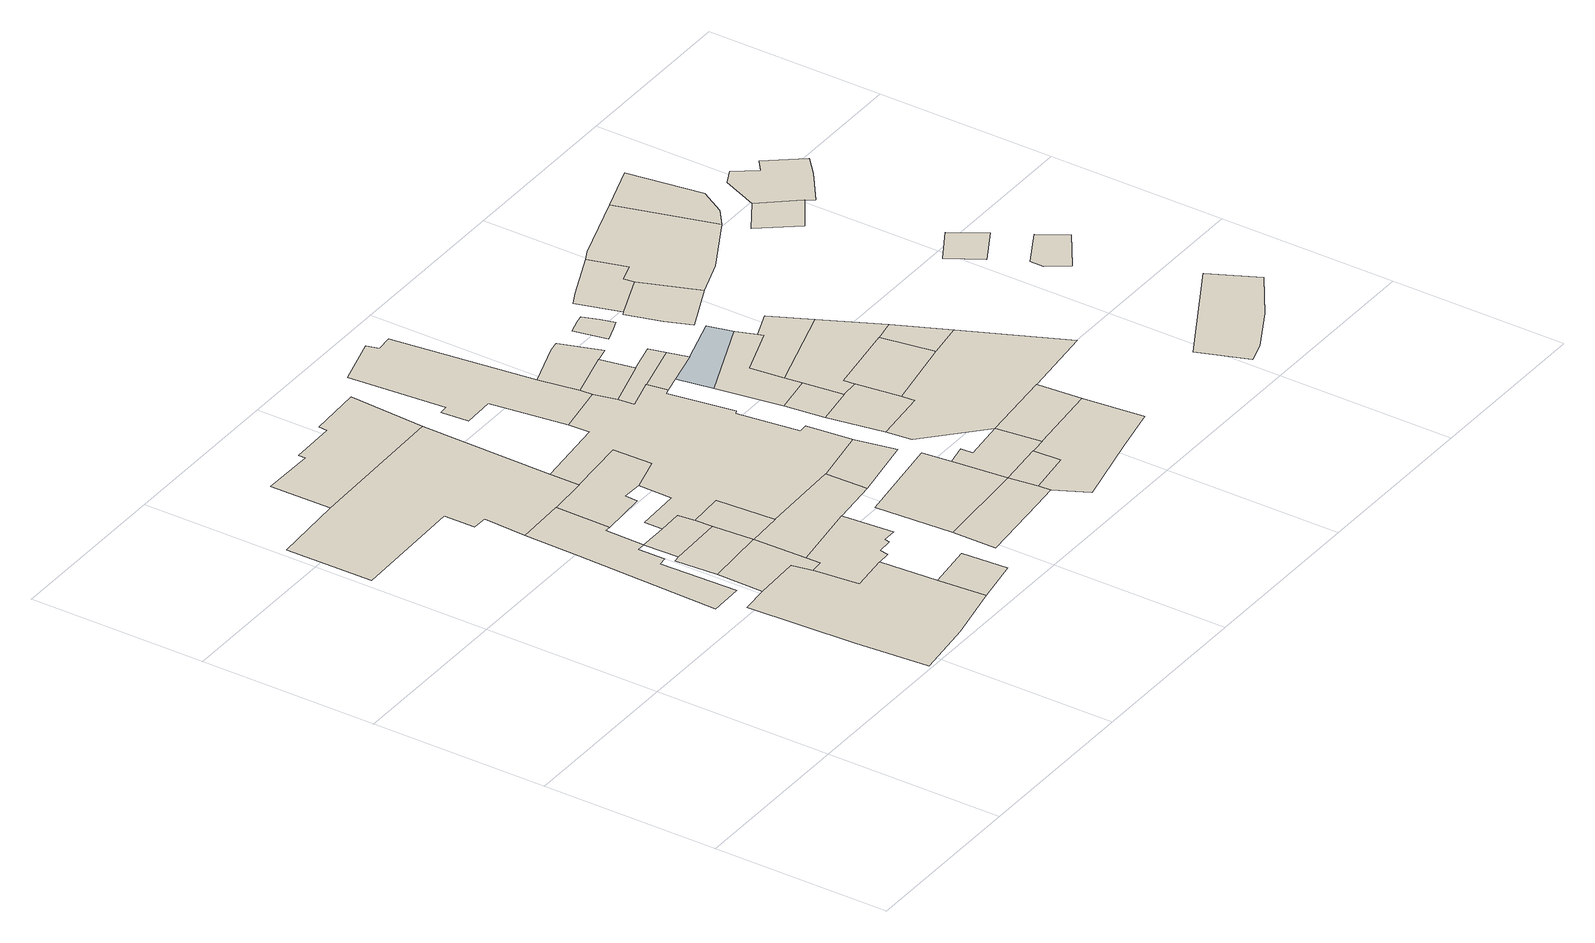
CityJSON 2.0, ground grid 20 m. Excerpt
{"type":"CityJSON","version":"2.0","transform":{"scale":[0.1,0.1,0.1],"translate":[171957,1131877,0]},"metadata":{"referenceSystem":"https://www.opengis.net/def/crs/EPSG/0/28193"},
"CityObjects":{
"building1":{"type":"Building","attributes":{"time":{"estimatedStart":{"year":1841},"estimatedEnd":{"year":1938}},"material":{"value":"dressed stone","sources":[{"name":"Amiran Atlas, sheet 11, map 4.2","type":"Secondary cartographic source"}],"paradata":{"author":"Beatrice Vaienti","date":"29-05-2023","version":0}},"numberOfFloors":{"value":"2","sources":[{"name":"Amiran Atlas, sheet 12, map 4.3","type":"Secondary cartographic source"}],"paradata":{"type":"user","author":"Beatrice Vaienti","date":"29-05-2023","comments":"In the atlas the value is \"1-3\", we have chosen a random value between 1 and 3 assigning a higher probability to 1 and 2 floors, respectively p=[0.35,0.35,0.3] for 1, 2, 3 floors","version":0}},"roof":{"type":{"value":"flat","paradata":{"type":"user","author":"Beatrice Vaienti","date":"29-05-2023","version":0}}},"updatedGeometry":true},"geometry":[{"type":"MultiSurface","lod":"0","boundaries":[[[0,1,2,3,4,5,6,7,8,9,10]]]}]},
"building2":{"type":"Building","attributes":{"time":{"estimatedStart":{"year":1841},"estimatedEnd":{"year":1938}},"material":{"value":"dressed stone","sources":[{"name":"Amiran Atlas, sheet 11, map 4.2","type":"Secondary cartographic source"}],"paradata":{"author":"Beatrice Vaienti","date":"29-05-2023","version":0}},"numberOfFloors":{"value":"3","sources":[{"name":"Amiran Atlas, sheet 12, map 4.3","type":"Secondary cartographic source"}],"paradata":{"type":"user","author":"Beatrice Vaienti","date":"29-05-2023","comments":"In the atlas the value is \"1-3\", we have chosen a random value between 1 and 3 assigning a higher probability to 1 and 2 floors, respectively p=[0.35,0.35,0.3] for 1, 2, 3 floors","version":0}},"roof":{"type":{"value":"domed","paradata":{"type":"user","author":"Beatrice Vaienti","date":"29-05-2023","version":0}}},"updatedGeometry":true},"geometry":[{"type":"MultiSurface","lod":"0","boundaries":[[[11,12,13,14,15,16,17,18,19,20,21]]]}]},
"building3":{"type":"Building","attributes":{"time":{"estimatedStart":{"year":1841},"estimatedEnd":{"year":1938}},"material":{"value":"dressed stone","sources":[{"name":"Amiran Atlas, sheet 11, map 4.2","type":"Secondary cartographic source"}],"paradata":{"author":"Beatrice Vaienti","date":"29-05-2023","version":0}},"numberOfFloors":{"value":"1","sources":[{"name":"Amiran Atlas, sheet 12, map 4.3","type":"Secondary cartographic source"}],"paradata":{"type":"user","author":"Beatrice Vaienti","date":"29-05-2023","comments":"In the atlas the value is \"1-3\", we have chosen a random value between 1 and 3 assigning a higher probability to 1 and 2 floors, respectively p=[0.35,0.35,0.3] for 1, 2, 3 floors","version":0}},"roof":{"type":{"value":"flat","paradata":{"type":"user","author":"Beatrice Vaienti","date":"29-05-2023","version":0}}},"updatedGeometry":true},"geometry":[{"type":"MultiSurface","lod":"0","boundaries":[[[22,16,15,23,24,25,26,27,28,29,30]]]}]},
"building4":{"type":"Building","attributes":{"time":{"estimatedStart":{"year":1841},"estimatedEnd":{"year":1938}},"material":{"value":"dressed stone","sources":[{"name":"Amiran Atlas, sheet 11, map 4.2","type":"Secondary cartographic source"}],"paradata":{"author":"Beatrice Vaienti","date":"29-05-2023","version":0}},"numberOfFloors":{"value":"3","sources":[{"name":"Amiran Atlas, sheet 12, map 4.3","type":"Secondary cartographic source"}],"paradata":{"type":"user","author":"Beatrice Vaienti","date":"29-05-2023","comments":"In the atlas the value is \"1-3\", we have chosen a random value between 1 and 3 assigning a higher probability to 1 and 2 floors, respectively p=[0.35,0.35,0.3] for 1, 2, 3 floors","version":0}},"roof":{"type":{"value":"domed","paradata":{"type":"user","author":"Beatrice Vaienti","date":"29-05-2023","version":0}}},"updatedGeometry":true},"geometry":[{"type":"MultiSurface","lod":"0","boundaries":[[[31,32,33,34,35,2,1]]]}]},
"building5":{"type":"Building","attributes":{"time":{"estimatedStart":{"year":1841},"estimatedEnd":{"year":1938}},"material":{"value":"dressed stone","sources":[{"name":"Amiran Atlas, sheet 11, map 4.2","type":"Secondary cartographic source"}],"paradata":{"author":"Beatrice Vaienti","date":"29-05-2023","version":0}},"numberOfFloors":{"value":"1","sources":[{"name":"Amiran Atlas, sheet 12, map 4.3","type":"Secondary cartographic source"}],"paradata":{"type":"user","author":"Beatrice Vaienti","date":"29-05-2023","comments":"In the atlas the value is \"1-3\", we have chosen a random value between 1 and 3 assigning a higher probability to 1 and 2 floors, respectively p=[0.35,0.35,0.3] for 1, 2, 3 floors","version":0}},"roof":{"type":{"value":"domed","paradata":{"type":"user","author":"Beatrice Vaienti","date":"29-05-2023","version":0}}},"updatedGeometry":true},"geometry":[{"type":"MultiSurface","lod":"0","boundaries":[[[35,34,36,37,38]]]}]},
"building6":{"type":"Building","attributes":{"time":{"estimatedStart":{"year":1841},"estimatedEnd":{"year":1938}},"material":{"value":"dressed stone","sources":[{"name":"Amiran Atlas, sheet 11, map 4.2","type":"Secondary cartographic source"}],"paradata":{"author":"Beatrice Vaienti","date":"29-05-2023","version":0}},"numberOfFloors":{"value":"3","sources":[{"name":"Amiran Atlas, sheet 12, map 4.3","type":"Secondary cartographic source"}],"paradata":{"type":"user","author":"Beatrice Vaienti","date":"29-05-2023","comments":"In the atlas the value is \"1-3\", we have chosen a random value between 1 and 3 assigning a higher probability to 1 and 2 floors, respectively p=[0.35,0.35,0.3] for 1, 2, 3 floors","version":0}},"roof":{"type":{"value":"gable","paradata":{"type":"user","author":"Beatrice Vaienti","date":"29-05-2023","comments":"In the Atlas the value is reported is 'gabled (tiles)', however it is not clear whether it refers to a hip or a gable roof. Therefore we assigned a random value between the two.","version":0}}},"updatedGeometry":true},"geometry":[{"type":"MultiSurface","lod":"0","boundaries":[[[39,12,37,36,40,41]]]}]},
"building7":{"type":"Building","attributes":{"time":{"estimatedStart":{"year":1841},"estimatedEnd":{"year":1938}},"material":{"value":"dressed stone","sources":[{"name":"Amiran Atlas, sheet 11, map 4.2","type":"Secondary cartographic source"}],"paradata":{"author":"Beatrice Vaienti","date":"29-05-2023","version":0}},"numberOfFloors":{"value":"3","sources":[{"name":"Amiran Atlas, sheet 12, map 4.3","type":"Secondary cartographic source"}],"paradata":{"type":"user","author":"Beatrice Vaienti","date":"29-05-2023","comments":"In the atlas the value is \"1-3\", we have chosen a random value between 1 and 3 assigning a higher probability to 1 and 2 floors, respectively p=[0.35,0.35,0.3] for 1, 2, 3 floors","version":0}},"roof":{"type":{"value":"flat","paradata":{"type":"user","author":"Beatrice Vaienti","date":"29-05-2023","version":0}}},"updatedGeometry":true},"geometry":[{"type":"MultiSurface","lod":"0","boundaries":[[[8,7,42,43]]]}]},
"building8":{"type":"Building","attributes":{"time":{"estimatedStart":{"year":1841},"estimatedEnd":{"year":1938}},"material":{"value":"dressed stone","sources":[{"name":"Amiran Atlas, sheet 11, map 4.2","type":"Secondary cartographic source"}],"paradata":{"author":"Beatrice Vaienti","date":"29-05-2023","version":0}},"numberOfFloors":{"value":"2","sources":[{"name":"Amiran Atlas, sheet 12, map 4.3","type":"Secondary cartographic source"}],"paradata":{"type":"user","author":"Beatrice Vaienti","date":"29-05-2023","comments":"In the atlas the value is \"1-3\", we have chosen a random value between 1 and 3 assigning a higher probability to 1 and 2 floors, respectively p=[0.35,0.35,0.3] for 1, 2, 3 floors","version":0}},"roof":{"type":{"value":"domed","paradata":{"type":"user","author":"Beatrice Vaienti","date":"29-05-2023","version":0}}},"updatedGeometry":true},"geometry":[{"type":"MultiSurface","lod":"0","boundaries":[[[44,45,46,47,48,33,32,31,10,9,49]]]}]},
"building9":{"type":"Building","attributes":{"time":{"estimatedStart":{"year":1841},"estimatedEnd":{"year":1938}},"material":{"value":"dressed stone","sources":[{"name":"Amiran Atlas, sheet 11, map 4.2","type":"Secondary cartographic source"}],"paradata":{"author":"Beatrice Vaienti","date":"29-05-2023","version":0}},"numberOfFloors":{"value":"2","sources":[{"name":"Amiran Atlas, sheet 12, map 4.3","type":"Secondary cartographic source"}],"paradata":{"type":"user","author":"Beatrice Vaienti","date":"29-05-2023","comments":"In the atlas the value is \"1-3\", we have chosen a random value between 1 and 3 assigning a higher probability to 1 and 2 floors, respectively p=[0.35,0.35,0.3] for 1, 2, 3 floors","version":0}},"roof":{"type":{"value":"domed","paradata":{"type":"user","author":"Beatrice Vaienti","date":"29-05-2023","version":0}}},"updatedGeometry":true},"geometry":[{"type":"MultiSurface","lod":"0","boundaries":[[[40,50,34,51,52]]]}]},
"building10":{"type":"Building","attributes":{"time":{"estimatedStart":{"year":1841},"estimatedEnd":{"year":1938}},"material":{"value":"dressed stone","sources":[{"name":"Amiran Atlas, sheet 11, map 4.2","type":"Secondary cartographic source"}],"paradata":{"author":"Beatrice Vaienti","date":"29-05-2023","version":0}},"numberOfFloors":{"value":"1","sources":[{"name":"Amiran Atlas, sheet 12, map 4.3","type":"Secondary cartographic source"}],"paradata":{"type":"user","author":"Beatrice Vaienti","date":"29-05-2023","comments":"In the atlas the value is \"1-3\", we have chosen a random value between 1 and 3 assigning a higher probability to 1 and 2 floors, respectively p=[0.35,0.35,0.3] for 1, 2, 3 floors","version":0}},"roof":{"type":{"value":"flat","paradata":{"type":"user","author":"Beatrice Vaienti","date":"29-05-2023","version":0}}},"updatedGeometry":true},"geometry":[{"type":"MultiSurface","lod":"0","boundaries":[[[53,54,55,26,25,56,57,58]]]}]},
"building11":{"type":"Building","attributes":{"time":{"estimatedStart":{"year":1841},"estimatedEnd":{"year":1938}},"material":{"value":"dressed stone","sources":[{"name":"Amiran Atlas, sheet 11, map 4.2","type":"Secondary cartographic source"}],"paradata":{"author":"Beatrice Vaienti","date":"29-05-2023","version":0}},"numberOfFloors":{"value":"1","sources":[{"name":"Amiran Atlas, sheet 12, map 4.3","type":"Secondary cartographic source"}],"paradata":{"type":"user","author":"Beatrice Vaienti","date":"29-05-2023","comments":"In the atlas the value is \"1-3\", we have chosen a random value between 1 and 3 assigning a higher probability to 1 and 2 floors, respectively p=[0.35,0.35,0.3] for 1, 2, 3 floors","version":0}},"roof":{"type":{"value":"flat","paradata":{"type":"user","author":"Beatrice Vaienti","date":"29-05-2023","version":0}}},"updatedGeometry":true},"geometry":[{"type":"MultiSurface","lod":"0","boundaries":[[[23,15,14,59,60,61,62,63]]]}]},
"building12":{"type":"Building","attributes":{"time":{"estimatedStart":{"year":1841},"estimatedEnd":{"year":1938}},"material":{"value":"dressed stone","sources":[{"name":"Amiran Atlas, sheet 11, map 4.2","type":"Secondary cartographic source"}],"paradata":{"author":"Beatrice Vaienti","date":"29-05-2023","version":0}},"numberOfFloors":{"value":"2","sources":[{"name":"Amiran Atlas, sheet 12, map 4.3","type":"Secondary cartographic source"}],"paradata":{"type":"user","author":"Beatrice Vaienti","date":"29-05-2023","comments":"In the atlas the value is \"1-3\", we have chosen a random value between 1 and 3 assigning a higher probability to 1 and 2 floors, respectively p=[0.35,0.35,0.3] for 1, 2, 3 floors","version":0}},"roof":{"type":{"value":"domed","paradata":{"type":"user","author":"Beatrice Vaienti","date":"29-05-2023","version":0}}},"updatedGeometry":true},"geometry":[{"type":"MultiSurface","lod":"0","boundaries":[[[51,34,33,48,64,65]]]}]},
"building13":{"type":"Building","attributes":{"time":{"estimatedStart":{"year":1841},"estimatedEnd":{"year":1938}},"material":{"value":"dressed stone","sources":[{"name":"Amiran Atlas, sheet 11, map 4.2","type":"Secondary cartographic source"}],"paradata":{"author":"Beatrice Vaienti","date":"29-05-2023","version":0}},"numberOfFloors":{"value":"1","sources":[{"name":"Amiran Atlas, sheet 12, map 4.3","type":"Secondary cartographic source"}],"paradata":{"type":"user","author":"Beatrice Vaienti","date":"29-05-2023","comments":"In the atlas the value is \"1-3\", we have chosen a random value between 1 and 3 assigning a higher probability to 1 and 2 floors, respectively p=[0.35,0.35,0.3] for 1, 2, 3 floors","version":0}},"roof":{"type":{"value":"gable","paradata":{"type":"user","author":"Beatrice Vaienti","date":"29-05-2023","comments":"In the Atlas the value is reported is 'gabled (tiles)', however it is not clear whether it refers to a hip or a gable roof. Therefore we assigned a random value between the two.","version":0}}},"updatedGeometry":true},"geometry":[{"type":"MultiSurface","lod":"0","boundaries":[[[66,67,68,69,70,71]]]}]},
"building14":{"type":"Building","attributes":{"time":{"estimatedStart":{"year":1841},"estimatedEnd":{"year":1938}},"material":{"value":"dressed stone","sources":[{"name":"Amiran Atlas, sheet 11, map 4.2","type":"Secondary cartographic source"}],"paradata":{"author":"Beatrice Vaienti","date":"29-05-2023","version":0}},"numberOfFloors":{"value":"1","sources":[{"name":"Amiran Atlas, sheet 12, map 4.3","type":"Secondary cartographic source"}],"paradata":{"type":"user","author":"Beatrice Vaienti","date":"29-05-2023","comments":"In the atlas the value is \"1-3\", we have chosen a random value between 1 and 3 assigning a higher probability to 1 and 2 floors, respectively p=[0.35,0.35,0.3] for 1, 2, 3 floors","version":0}},"roof":{"type":{"value":"flat","paradata":{"type":"user","author":"Beatrice Vaienti","date":"29-05-2023","version":0}}},"updatedGeometry":true},"geometry":[{"type":"MultiSurface","lod":"0","boundaries":[[[72,73,24,23,63,62,61,74,75,39,41,40,52,51,65,76,77,78,79,80,81,82,83,84,85,86]]]}]},
"building15":{"type":"Building","attributes":{"time":{"estimatedStart":{"year":1841},"estimatedEnd":{"year":1938}},"material":{"value":"dressed stone","sources":[{"name":"Amiran Atlas, sheet 11, map 4.2","type":"Secondary cartographic source"}],"paradata":{"author":"Beatrice Vaienti","date":"29-05-2023","version":0}},"numberOfFloors":{"value":"1","sources":[{"name":"Amiran Atlas, sheet 12, map 4.3","type":"Secondary cartographic source"}],"paradata":{"type":"user","author":"Beatrice Vaienti","date":"29-05-2023","comments":"In the atlas the value is \"1-3\", we have chosen a random value between 1 and 3 assigning a higher probability to 1 and 2 floors, respectively p=[0.35,0.35,0.3] for 1, 2, 3 floors","version":0}},"roof":{"type":{"value":"hip","paradata":{"type":"user","author":"Beatrice Vaienti","date":"29-05-2023","comments":"In the Atlas the value is reported is 'gabled (tiles)', however it is not clear whether it refers to a hip or a gable roof. Therefore we assigned a random value between the two.","version":0}}},"updatedGeometry":true},"geometry":[{"type":"MultiSurface","lod":"0","boundaries":[[[70,69,87,88,89]]]}]},
"building16":{"type":"Building","attributes":{"time":{"estimatedStart":{"year":1841},"estimatedEnd":{"year":1938}},"material":{"paradata":{"version":0}},"numberOfFloors":{"value":"3","sources":[{"name":"Amiran Atlas, sheet 12, map 4.3","type":"Secondary cartographic source"}],"paradata":{"type":"user","author":"Beatrice Vaienti","date":"29-05-2023","comments":"In the atlas the value is \"1-3\", we have chosen a random value between 1 and 3 assigning a higher probability to 1 and 2 floors, respectively p=[0.35,0.35,0.3] for 1, 2, 3 floors","version":0}},"roof":{"type":{"value":"domed","paradata":{"type":"user","author":"Beatrice Vaienti","date":"29-05-2023","version":0}}},"updatedGeometry":true},"geometry":[{"type":"MultiSurface","lod":"0","boundaries":[[[76,65,64,90]]]}]},
"building17":{"type":"Building","attributes":{"time":{"estimatedStart":{"year":1841},"estimatedEnd":{"year":1938}},"material":{"value":"dressed stone","sources":[{"name":"Amiran Atlas, sheet 11, map 4.2","type":"Secondary cartographic source"}],"paradata":{"author":"Beatrice Vaienti","date":"29-05-2023","version":0}},"numberOfFloors":{"value":"2","sources":[{"name":"Amiran Atlas, sheet 12, map 4.3","type":"Secondary cartographic source"}],"paradata":{"type":"user","author":"Beatrice Vaienti","date":"29-05-2023","comments":"In the atlas the value is \"1-3\", we have chosen a random value between 1 and 3 assigning a higher probability to 1 and 2 floors, respectively p=[0.35,0.35,0.3] for 1, 2, 3 floors","version":0}},"roof":{"type":{"value":"flat","paradata":{"type":"user","author":"Beatrice Vaienti","date":"29-05-2023","version":0}}},"updatedGeometry":true},"geometry":[{"type":"MultiSurface","lod":"0","boundaries":[[[91,92,72,86,93,94,95,96,97,98,99,100]]]}]},
"building18":{"type":"Building","attributes":{"time":{"estimatedStart":{"year":1841},"estimatedEnd":{"year":1938}},"material":{"value":"dressed stone","sources":[{"name":"Amiran Atlas, sheet 11, map 4.2","type":"Secondary cartographic source"}],"paradata":{"author":"Beatrice Vaienti","date":"29-05-2023","version":0}},"numberOfFloors":{"value":"1","sources":[{"name":"Amiran Atlas, sheet 12, map 4.3","type":"Secondary cartographic source"}],"paradata":{"type":"user","author":"Beatrice Vaienti","date":"29-05-2023","comments":"In the atlas the value is \"1-3\", we have chosen a random value between 1 and 3 assigning a higher probability to 1 and 2 floors, respectively p=[0.35,0.35,0.3] for 1, 2, 3 floors","version":0}},"roof":{"type":{"value":"flat","paradata":{"type":"user","author":"Beatrice Vaienti","date":"29-05-2023","version":0}}},"updatedGeometry":true},"geometry":[{"type":"MultiSurface","lod":"0","boundaries":[[[101,69,68,102]]]}]},
"building19":{"type":"Building","attributes":{"time":{"estimatedStart":{"year":1841},"estimatedEnd":{"year":1938}},"material":{"value":"dressed stone","sources":[{"name":"Amiran Atlas, sheet 11, map 4.2","type":"Secondary cartographic source"}],"paradata":{"author":"Beatrice Vaienti","date":"29-05-2023","version":0}},"numberOfFloors":{"value":"3","sources":[{"name":"Amiran Atlas, sheet 12, map 4.3","type":"Secondary cartographic source"}],"paradata":{"type":"user","author":"Beatrice Vaienti","date":"29-05-2023","comments":"In the atlas the value is \"1-3\", we have chosen a random value between 1 and 3 assigning a higher probability to 1 and 2 floors, respectively p=[0.35,0.35,0.3] for 1, 2, 3 floors","version":0}},"roof":{"type":{"value":"domed","paradata":{"type":"user","author":"Beatrice Vaienti","date":"29-05-2023","version":0}}},"updatedGeometry":true},"geometry":[{"type":"MultiSurface","lod":"0","boundaries":[[[103,104,87,69,105,106]]]}]},
"building20":{"type":"Building","attributes":{"time":{"estimatedStart":{"year":1841},"estimatedEnd":{"year":1938}},"material":{"value":"dressed stone","sources":[{"name":"Amiran Atlas, sheet 11, map 4.2","type":"Secondary cartographic source"}],"paradata":{"author":"Beatrice Vaienti","date":"29-05-2023","version":0}},"numberOfFloors":{"value":"3","sources":[{"name":"Amiran Atlas, sheet 12, map 4.3","type":"Secondary cartographic source"}],"paradata":{"type":"user","author":"Beatrice Vaienti","date":"29-05-2023","comments":"In the atlas the value is \"1-3\", we have chosen a random value between 1 and 3 assigning a higher probability to 1 and 2 floors, respectively p=[0.35,0.35,0.3] for 1, 2, 3 floors","version":0}},"roof":{"type":{"value":"flat","paradata":{"type":"user","author":"Beatrice Vaienti","date":"29-05-2023","version":0}}},"updatedGeometry":true},"geometry":[{"type":"MultiSurface","lod":"0","boundaries":[[[107,108,93,86,85]]]}]},
"building21":{"type":"Building","attributes":{"time":{"estimatedStart":{"year":1841},"estimatedEnd":{"year":1938}},"material":{"value":"dressed stone","sources":[{"name":"Amiran Atlas, sheet 11, map 4.2","type":"Secondary cartographic source"}],"paradata":{"author":"Beatrice Vaienti","date":"29-05-2023","version":0}},"numberOfFloors":{"value":"1","sources":[{"name":"Amiran Atlas, sheet 12, map 4.3","type":"Secondary cartographic source"}],"paradata":{"type":"user","author":"Beatrice Vaienti","date":"29-05-2023","comments":"In the atlas the value is \"1-3\", we have chosen a random value between 1 and 3 assigning a higher probability to 1 and 2 floors, respectively p=[0.35,0.35,0.3] for 1, 2, 3 floors","version":0}},"roof":{"type":{"value":"flat","paradata":{"type":"user","author":"Beatrice Vaienti","date":"29-05-2023","version":0}}},"updatedGeometry":true},"geometry":[{"type":"MultiSurface","lod":"0","boundaries":[[[109,110,111,94,93,108]]]}]},
"building22":{"type":"Building","attributes":{"time":{"estimatedStart":{"year":1841},"estimatedEnd":{"year":1938}},"material":{"value":"dressed stone","sources":[{"name":"Amiran Atlas, sheet 11, map 4.2","type":"Secondary cartographic source"}],"paradata":{"author":"Beatrice Vaienti","date":"29-05-2023","version":0}},"numberOfFloors":{"value":"3","sources":[{"name":"Amiran Atlas, sheet 12, map 4.3","type":"Secondary cartographic source"}],"paradata":{"type":"user","author":"Beatrice Vaienti","date":"29-05-2023","comments":"In the atlas the value is \"1-3\", we have chosen a random value between 1 and 3 assigning a higher probability to 1 and 2 floors, respectively p=[0.35,0.35,0.3] for 1, 2, 3 floors","version":0}},"roof":{"type":{"value":"flat","paradata":{"type":"user","author":"Beatrice Vaienti","date":"29-05-2023","version":0}}},"updatedGeometry":true},"geometry":[{"type":"MultiSurface","lod":"0","boundaries":[[[112,113,114,107,85,84]]]}]},
"building23":{"type":"Building","attributes":{"time":{"estimatedStart":{"year":1841},"estimatedEnd":{"year":1938}},"material":{"value":"dressed stone","sources":[{"name":"Amiran Atlas, sheet 11, map 4.2","type":"Secondary cartographic source"}],"paradata":{"author":"Beatrice Vaienti","date":"29-05-2023","version":0}},"numberOfFloors":{"value":"2","sources":[{"name":"Amiran Atlas, sheet 12, map 4.3","type":"Secondary cartographic source"}],"paradata":{"type":"user","author":"Beatrice Vaienti","date":"29-05-2023","comments":"In the atlas the value is \"1-3\", we have chosen a random value between 1 and 3 assigning a higher probability to 1 and 2 floors, respectively p=[0.35,0.35,0.3] for 1, 2, 3 floors","version":0}},"roof":{"type":{"value":"flat","paradata":{"type":"user","author":"Beatrice Vaienti","date":"29-05-2023","version":0}}},"updatedGeometry":true},"geometry":[{"type":"MultiSurface","lod":"0","boundaries":[[[115,105,101,102,68,67,116,117,118]]]}]},
"building24":{"type":"Building","attributes":{"time":{"estimatedStart":{"year":1841},"estimatedEnd":{"year":1938}},"material":{"value":"dressed stone","sources":[{"name":"Amiran Atlas, sheet 11, map 4.2","type":"Secondary cartographic source"}],"paradata":{"author":"Beatrice Vaienti","date":"29-05-2023","version":0}},"numberOfFloors":{"value":"2","sources":[{"name":"Amiran Atlas, sheet 12, map 4.3","type":"Secondary cartographic source"}],"paradata":{"type":"user","author":"Beatrice Vaienti","date":"29-05-2023","comments":"In the atlas the value is \"1-3\", we have chosen a random value between 1 and 3 assigning a higher probability to 1 and 2 floors, respectively p=[0.35,0.35,0.3] for 1, 2, 3 floors","version":0}},"roof":{"type":{"value":"gable","paradata":{"type":"user","author":"Beatrice Vaienti","date":"29-05-2023","comments":"In the Atlas the value is reported is 'gabled (tiles)', however it is not clear whether it refers to a hip or a gable roof. Therefore we assigned a random value between the two.","version":0}}},"updatedGeometry":true},"geometry":[{"type":"MultiSurface","lod":"0","boundaries":[[[119,120,121,122]]]}]},
"building25":{"type":"Building","attributes":{"time":{"estimatedStart":{"year":1841},"estimatedEnd":{"year":1938}},"material":{"value":"dressed stone","sources":[{"name":"Amiran Atlas, sheet 11, map 4.2","type":"Secondary cartographic source"}],"paradata":{"author":"Beatrice Vaienti","date":"29-05-2023","version":0}},"numberOfFloors":{"value":"2","sources":[{"name":"Amiran Atlas, sheet 12, map 4.3","type":"Secondary cartographic source"}],"paradata":{"type":"user","author":"Beatrice Vaienti","date":"29-05-2023","comments":"In the atlas the value is \"1-3\", we have chosen a random value between 1 and 3 assigning a higher probability to 1 and 2 floors, respectively p=[0.35,0.35,0.3] for 1, 2, 3 floors","version":0}},"roof":{"type":{"value":"gable","paradata":{"type":"user","author":"Beatrice Vaienti","date":"29-05-2023","comments":"In the Atlas the value is reported is 'gabled (tiles)', however it is not clear whether it refers to a hip or a gable roof. Therefore we assigned a random value between the two.","version":0}}},"updatedGeometry":true},"geometry":[{"type":"MultiSurface","lod":"0","boundaries":[[[119,123,124,125,126,120]]]}]},
"building26":{"type":"Building","attributes":{"time":{"estimatedStart":{"year":1841},"estimatedEnd":{"year":1938}},"material":{"value":"dressed stone","sources":[{"name":"Amiran Atlas, sheet 11, map 4.2","type":"Secondary cartographic source"}],"paradata":{"author":"Beatrice Vaienti","date":"29-05-2023","version":0}},"numberOfFloors":{"value":"2","sources":[{"name":"Amiran Atlas, sheet 12, map 4.3","type":"Secondary cartographic source"}],"paradata":{"type":"user","author":"Beatrice Vaienti","date":"29-05-2023","comments":"In the atlas the value is \"1-3\", we have chosen a random value between 1 and 3 assigning a higher probability to 1 and 2 floors, respectively p=[0.35,0.35,0.3] for 1, 2, 3 floors","version":0}},"roof":{"type":{"value":"flat","paradata":{"type":"user","author":"Beatrice Vaienti","date":"29-05-2023","version":0}}},"updatedGeometry":true},"geometry":[{"type":"MultiSurface","lod":"0","boundaries":[[[127,113,83,82]]]}]},
"building27":{"type":"Building","attributes":{"time":{"estimatedStart":{"year":1841},"estimatedEnd":{"year":1938}},"material":{"value":"dressed stone","sources":[{"name":"Amiran Atlas, sheet 11, map 4.2","type":"Secondary cartographic source"}],"paradata":{"author":"Beatrice Vaienti","date":"29-05-2023","version":0}},"numberOfFloors":{"value":"3","sources":[{"name":"Amiran Atlas, sheet 12, map 4.3","type":"Secondary cartographic source"}],"paradata":{"type":"user","author":"Beatrice Vaienti","date":"29-05-2023","comments":"In the atlas the value is \"1-3\", we have chosen a random value between 1 and 3 assigning a higher probability to 1 and 2 floors, respectively p=[0.35,0.35,0.3] for 1, 2, 3 floors","version":0}},"roof":{"type":{"value":"flat","paradata":{"type":"user","author":"Beatrice Vaienti","date":"29-05-2023","version":0}}},"updatedGeometry":true},"geometry":[{"type":"MultiSurface","lod":"0","boundaries":[[[128,129,130,131,122,121,132,133]]]}]},
"building28":{"type":"Building","attributes":{"time":{"estimatedStart":{"year":1841},"estimatedEnd":{"year":1938}},"material":{"value":"dressed stone","sources":[{"name":"Amiran Atlas, sheet 11, map 4.2","type":"Secondary cartographic source"}],"paradata":{"author":"Beatrice Vaienti","date":"29-05-2023","version":0}},"numberOfFloors":{"value":"2","sources":[{"name":"Amiran Atlas, sheet 12, map 4.3","type":"Secondary cartographic source"}],"paradata":{"type":"user","author":"Beatrice Vaienti","date":"29-05-2023","comments":"In the atlas the value is \"1-3\", we have chosen a random value between 1 and 3 assigning a higher probability to 1 and 2 floors, respectively p=[0.35,0.35,0.3] for 1, 2, 3 floors","version":0}},"roof":{"type":{"value":"domed","paradata":{"type":"user","author":"Beatrice Vaienti","date":"29-05-2023","version":0}}},"updatedGeometry":true},"geometry":[{"type":"MultiSurface","lod":"0","boundaries":[[[106,105,115,134]]]}]},
"object1":{"type":"GenericCityObject","attributes":{"time":{"estimatedStart":{"year":1841},"estimatedEnd":{"year":1938}},"material":{"value":"dressed stone","sources":[{"name":"Amiran Atlas, sheet 11, map 4.2","type":"Secondary cartographic source"}],"paradata":{"author":"Beatrice Vaienti","date":"29-05-2023","version":0}},"numberOfFloors":{"value":"3","paradata":{"type":"predicted","date":"05-06-2023","comments":"Random Forest Classifier","version":0}},"roof":{"type":{"value":"flat","paradata":{"type":"user","author":"Beatrice Vaienti","date":"29-05-2023","version":0}}},"updatedGeometry":true},"geometry":[{"type":"MultiSurface","lod":"0","boundaries":[[[135,131,130,136,127]]]}]},
"building29":{"type":"Building","attributes":{"time":{"estimatedStart":{"year":1841},"estimatedEnd":{"year":1938}},"material":{"value":"dressed stone","sources":[{"name":"Amiran Atlas, sheet 11, map 4.2","type":"Secondary cartographic source"}],"paradata":{"author":"Beatrice Vaienti","date":"29-05-2023","version":0}},"numberOfFloors":{"value":"1","sources":[{"name":"Amiran Atlas, sheet 12, map 4.3","type":"Secondary cartographic source"}],"paradata":{"type":"user","author":"Beatrice Vaienti","date":"29-05-2023","comments":"In the atlas the value is \"1-3\", we have chosen a random value between 1 and 3 assigning a higher probability to 1 and 2 floors, respectively p=[0.35,0.35,0.3] for 1, 2, 3 floors","version":0}},"roof":{"type":{"value":"gable","paradata":{"type":"user","author":"Beatrice Vaienti","date":"29-05-2023","comments":"In the Atlas the value is reported is 'gabled (tiles)', however it is not clear whether it refers to a hip or a gable roof. Therefore we assigned a random value between the two.","version":0}}},"updatedGeometry":true},"geometry":[{"type":"MultiSurface","lod":"0","boundaries":[[[137,138,139,140,141,142,143]]]}]},
"building30":{"type":"Building","attributes":{"time":{"estimatedStart":{"year":1841},"estimatedEnd":{"year":1938}},"material":{"value":"dressed stone","sources":[{"name":"Amiran Atlas, sheet 11, map 4.2","type":"Secondary cartographic source"}],"paradata":{"author":"Beatrice Vaienti","date":"29-05-2023","version":0}},"numberOfFloors":{"value":"2","sources":[{"name":"Amiran Atlas, sheet 12, map 4.3","type":"Secondary cartographic source"}],"paradata":{"type":"user","author":"Beatrice Vaienti","date":"29-05-2023","comments":"In the atlas the value is \"1-3\", we have chosen a random value between 1 and 3 assigning a higher probability to 1 and 2 floors, respectively p=[0.35,0.35,0.3] for 1, 2, 3 floors","version":0}},"roof":{"type":{"value":"domed","paradata":{"type":"user","author":"Beatrice Vaienti","date":"29-05-2023","version":0}}},"updatedGeometry":true},"geometry":[{"type":"MultiSurface","lod":"0","boundaries":[[[134,144,145,146,125,124,123,147,106]]]}]},
"building31":{"type":"Building","attributes":{"time":{"estimatedStart":{"year":1841},"estimatedEnd":{"year":1938}},"material":{"value":"dressed stone","sources":[{"name":"Amiran Atlas, sheet 11, map 4.2","type":"Secondary cartographic source"}],"paradata":{"author":"Beatrice Vaienti","date":"29-05-2023","version":0}},"numberOfFloors":{"value":"3","sources":[{"name":"Amiran Atlas, sheet 12, map 4.3","type":"Secondary cartographic source"}],"paradata":{"type":"user","author":"Beatrice Vaienti","date":"29-05-2023","comments":"In the atlas the value is \"1-3\", we have chosen a random value between 1 and 3 assigning a higher probability to 1 and 2 floors, respectively p=[0.35,0.35,0.3] for 1, 2, 3 floors","version":0}},"roof":{"type":{"value":"gable","paradata":{"type":"user","author":"Beatrice Vaienti","date":"29-05-2023","comments":"In the Atlas the value is reported is 'gabled (tiles)', however it is not clear whether it refers to a hip or a gable roof. Therefore we assigned a random value between the two.","version":0}}},"updatedGeometry":true},"geometry":[{"type":"MultiSurface","lod":"0","boundaries":[[[125,146,148,149,126]]]}]},
"building32":{"type":"Building","attributes":{"time":{"estimatedStart":{"year":1841},"estimatedEnd":{"year":1938}},"material":{"value":"dressed stone","sources":[{"name":"Amiran Atlas, sheet 11, map 4.2","type":"Secondary cartographic source"}],"paradata":{"author":"Beatrice Vaienti","date":"29-05-2023","version":0}},"numberOfFloors":{"value":"1","sources":[{"name":"Amiran Atlas, sheet 12, map 4.3","type":"Secondary cartographic source"}],"paradata":{"type":"user","author":"Beatrice Vaienti","date":"29-05-2023","comments":"In the atlas the value is \"1-3\", we have chosen a random value between 1 and 3 assigning a higher probability to 1 and 2 floors, respectively p=[0.35,0.35,0.3] for 1, 2, 3 floors","version":0}},"roof":{"type":{"value":"flat","paradata":{"type":"user","author":"Beatrice Vaienti","date":"29-05-2023","version":0}}},"updatedGeometry":true},"geometry":[{"type":"MultiSurface","lod":"0","boundaries":[[[129,128,133,132,150,151]]]}]},
"building33":{"type":"Building","attributes":{"time":{"estimatedStart":{"year":1841},"estimatedEnd":{"year":1938}},"material":{"value":"dressed stone","sources":[{"name":"Amiran Atlas, sheet 11, map 4.2","type":"Secondary cartographic source"}],"paradata":{"author":"Beatrice Vaienti","date":"29-05-2023","version":0}},"numberOfFloors":{"value":"1","sources":[{"name":"Amiran Atlas, sheet 12, map 4.3","type":"Secondary cartographic source"}],"paradata":{"type":"user","author":"Beatrice Vaienti","date":"29-05-2023","comments":"In the atlas the value is \"1-3\", we have chosen a random value between 1 and 3 assigning a higher probability to 1 and 2 floors, respectively p=[0.35,0.35,0.3] for 1, 2, 3 floors","version":0}},"roof":{"type":{"value":"flat","paradata":{"type":"user","author":"Beatrice Vaienti","date":"29-05-2023","version":0}}},"updatedGeometry":true},"geometry":[{"type":"MultiSurface","lod":"0","boundaries":[[[148,152,150,132,121,120,126,149]]]}]},
"building34":{"type":"Building","attributes":{"time":{"estimatedStart":{"year":1865},"estimatedEnd":{"year":1938}},"material":{"value":"dressed stone","sources":[{"name":"Amiran Atlas, sheet 11, map 4.2","type":"Secondary cartographic source"}],"paradata":{"author":"Beatrice Vaienti","date":"29-05-2023","version":0}},"numberOfFloors":{"value":"1","sources":[{"name":"Amiran Atlas, sheet 12, map 4.3","type":"Secondary cartographic source"}],"paradata":{"type":"user","author":"Beatrice Vaienti","date":"29-05-2023","comments":"In the atlas the value is \"1-3\", we have chosen a random value between 1 and 3 assigning a higher probability to 1 and 2 floors, respectively p=[0.35,0.35,0.3] for 1, 2, 3 floors","version":0}},"roof":{"type":{"value":"gable","paradata":{"type":"user","author":"Beatrice Vaienti","date":"29-05-2023","comments":"In the Atlas the value is reported is 'gabled (tiles)', however it is not clear whether it refers to a hip or a gable roof. Therefore we assigned a random value between the two.","version":0}}},"updatedGeometry":true},"geometry":[{"type":"MultiSurface","lod":"0","boundaries":[[[153,154,155,156,157,158]]]}]},
"building35":{"type":"Building","attributes":{"time":{"estimatedStart":{"year":1865},"estimatedEnd":{"year":1938}},"material":{"value":"dressed stone","sources":[{"name":"Amiran Atlas, sheet 11, map 4.2","type":"Secondary cartographic source"}],"paradata":{"author":"Beatrice Vaienti","date":"29-05-2023","version":0}},"numberOfFloors":{"value":"2","sources":[{"name":"Amiran Atlas, sheet 12, map 4.3","type":"Secondary cartographic source"}],"paradata":{"type":"user","author":"Beatrice Vaienti","date":"29-05-2023","comments":"In the atlas the value is \"1-3\", we have chosen a random value between 1 and 3 assigning a higher probability to 1 and 2 floors, respectively p=[0.35,0.35,0.3] for 1, 2, 3 floors","version":0}},"roof":{"type":{"value":"hip","paradata":{"type":"user","author":"Beatrice Vaienti","date":"29-05-2023","comments":"In the Atlas the value is reported is 'gabled (tiles)', however it is not clear whether it refers to a hip or a gable roof. Therefore we assigned a random value between the two.","version":0}}},"updatedGeometry":true},"geometry":[{"type":"MultiSurface","lod":"0","boundaries":[[[159,160,161,156,155,162,163]]]}]},
"building36":{"type":"Building","attributes":{"time":{"estimatedStart":{"year":1841},"estimatedEnd":{"year":1938}},"material":{"value":"dressed stone","sources":[{"name":"Amiran Atlas, sheet 11, map 4.2","type":"Secondary cartographic source"}],"paradata":{"author":"Beatrice Vaienti","date":"29-05-2023","version":0}},"numberOfFloors":{"value":"3","sources":[{"name":"Amiran Atlas, sheet 12, map 4.3","type":"Secondary cartographic source"}],"paradata":{"type":"user","author":"Beatrice Vaienti","date":"29-05-2023","comments":"In the atlas the value is \"1-3\", we have chosen a random value between 1 and 3 assigning a higher probability to 1 and 2 floors, respectively p=[0.35,0.35,0.3] for 1, 2, 3 floors","version":0}},"roof":{"type":{"value":"gable","paradata":{"type":"user","author":"Beatrice Vaienti","date":"29-05-2023","comments":"In the Atlas the value is reported is 'gabled (tiles)', however it is not clear whether it refers to a hip or a gable roof. Therefore we assigned a random value between the two.","version":0}}},"updatedGeometry":true},"geometry":[{"type":"MultiSurface","lod":"0","boundaries":[[[146,145,152,148]]]}]},
"building37":{"type":"Building","attributes":{"time":{"estimatedStart":{"year":1865},"estimatedEnd":{"year":1938}},"material":{"value":"dressed stone","sources":[{"name":"Amiran Atlas, sheet 11, map 4.2","type":"Secondary cartographic source"}],"paradata":{"author":"Beatrice Vaienti","date":"29-05-2023","version":0}},"numberOfFloors":{"value":"1","sources":[{"name":"Amiran Atlas, sheet 12, map 4.3","type":"Secondary cartographic source"}],"paradata":{"type":"user","author":"Beatrice Vaienti","date":"29-05-2023","comments":"In the atlas the value is \"1-3\", we have chosen a random value between 1 and 3 assigning a higher probability to 1 and 2 floors, respectively p=[0.35,0.35,0.3] for 1, 2, 3 floors","version":0}},"roof":{"type":{"value":"flat","paradata":{"type":"user","author":"Beatrice Vaienti","date":"29-05-2023","version":0}}},"updatedGeometry":true},"geometry":[{"type":"MultiSurface","lod":"0","boundaries":[[[164,165,166,159,163,162,155,154,167]]]}]},
"building38":{"type":"Building","attributes":{"time":{"estimatedStart":{"year":1841},"estimatedEnd":{"year":1938}},"material":{"value":"dressed stone","sources":[{"name":"Amiran Atlas, sheet 11, map 4.2","type":"Secondary cartographic source"}],"paradata":{"author":"Beatrice Vaienti","date":"29-05-2023","version":0}},"numberOfFloors":{"value":"1","sources":[{"name":"Amiran Atlas, sheet 12, map 4.3","type":"Secondary cartographic source"}],"paradata":{"type":"user","author":"Beatrice Vaienti","date":"29-05-2023","comments":"In the atlas the value is \"1-3\", we have chosen a random value between 1 and 3 assigning a higher probability to 1 and 2 floors, respectively p=[0.35,0.35,0.3] for 1, 2, 3 floors","version":0}},"roof":{"type":{"value":"flat","paradata":{"type":"user","author":"Beatrice Vaienti","date":"29-05-2023","version":0}}},"updatedGeometry":true},"geometry":[{"type":"MultiSurface","lod":"0","boundaries":[[[168,169,170,171,172,173]]]}]},
"building39":{"type":"Building","attributes":{"time":{"estimatedStart":{"year":1865},"estimatedEnd":{"year":1938}},"material":{"value":"dressed stone","sources":[{"name":"Amiran Atlas, sheet 11, map 4.2","type":"Secondary cartographic source"}],"paradata":{"author":"Beatrice Vaienti","date":"29-05-2023","version":0}},"numberOfFloors":{"value":"1","sources":[{"name":"Amiran Atlas, sheet 12, map 4.3","type":"Secondary cartographic source"}],"paradata":{"type":"user","author":"Beatrice Vaienti","date":"29-05-2023","comments":"In the atlas the value is \"1-3\", we have chosen a random value between 1 and 3 assigning a higher probability to 1 and 2 floors, respectively p=[0.35,0.35,0.3] for 1, 2, 3 floors","version":0}},"roof":{"type":{"value":"flat","paradata":{"type":"user","author":"Beatrice Vaienti","date":"29-05-2023","version":0}}},"updatedGeometry":true},"geometry":[{"type":"MultiSurface","lod":"0","boundaries":[[[165,164,174,175,176]]]}]},
"building40":{"type":"Building","attributes":{"time":{"estimatedStart":{"year":1865},"estimatedEnd":{"year":1938}},"material":{"value":"dressed stone","sources":[{"name":"Amiran Atlas, sheet 11, map 4.2","type":"Secondary cartographic source"}],"paradata":{"author":"Beatrice Vaienti","date":"29-05-2023","version":0}},"numberOfFloors":{"value":"1","sources":[{"name":"Amiran Atlas, sheet 12, map 4.3","type":"Secondary cartographic source"}],"paradata":{"type":"user","author":"Beatrice Vaienti","date":"29-05-2023","comments":"In the atlas the value is \"1-3\", we have chosen a random value between 1 and 3 assigning a higher probability to 1 and 2 floors, respectively p=[0.35,0.35,0.3] for 1, 2, 3 floors","version":0}},"roof":{"type":{"value":"flat","paradata":{"type":"user","author":"Beatrice Vaienti","date":"29-05-2023","version":0}}},"updatedGeometry":true},"geometry":[{"type":"MultiSurface","lod":"0","boundaries":[[[177,178,179,180]]]}]},
"building41":{"type":"Building","attributes":{"time":{"estimatedStart":{"year":1841},"estimatedEnd":{"year":1938}},"material":{"paradata":{"version":0}},"numberOfFloors":{"value":"3","sources":[{"name":"Amiran Atlas, sheet 12, map 4.3","type":"Secondary cartographic source"}],"paradata":{"type":"user","author":"Beatrice Vaienti","date":"29-05-2023","comments":"In the atlas the value is \"1-3\", we have chosen a random value between 1 and 3 assigning a higher probability to 1 and 2 floors, respectively p=[0.35,0.35,0.3] for 1, 2, 3 floors","version":0}},"roof":{"type":{"value":"gable","paradata":{"type":"user","author":"Beatrice Vaienti","date":"29-05-2023","comments":"In the Atlas the value is reported is 'gabled (tiles)', however it is not clear whether it refers to a hip or a gable roof. Therefore we assigned a random value between the two.","version":0}}},"updatedGeometry":true},"geometry":[{"type":"MultiSurface","lod":"0","boundaries":[[[181,182,183,184]]]}]},
"building42":{"type":"Building","attributes":{"time":{"estimatedStart":{"year":1841},"estimatedEnd":{"year":1938}},"material":{"value":"dressed stone","sources":[{"name":"Amiran Atlas, sheet 11, map 4.2","type":"Secondary cartographic source"}],"paradata":{"author":"Beatrice Vaienti","date":"29-05-2023","version":0}},"numberOfFloors":{"value":"3","sources":[{"name":"Amiran Atlas, sheet 12, map 4.3","type":"Secondary cartographic source"}],"paradata":{"type":"user","author":"Beatrice Vaienti","date":"29-05-2023","comments":"In the atlas the value is \"1-3\", we have chosen a random value between 1 and 3 assigning a higher probability to 1 and 2 floors, respectively p=[0.35,0.35,0.3] for 1, 2, 3 floors","version":0}},"roof":{"type":{"value":"hip","paradata":{"type":"user","author":"Beatrice Vaienti","date":"29-05-2023","comments":"In the Atlas the value is reported is 'gabled (tiles)', however it is not clear whether it refers to a hip or a gable roof. Therefore we assigned a random value between the two.","version":0}}},"updatedGeometry":true},"geometry":[{"type":"MultiSurface","lod":"0","boundaries":[[[185,186,187,188,189,190]]]}]},
"building43":{"type":"Building","attributes":{"time":{"estimatedStart":{"year":1865},"estimatedEnd":{"year":1938}},"material":{"value":"dressed stone","sources":[{"name":"Amiran Atlas, sheet 11, map 4.2","type":"Secondary cartographic source"}],"paradata":{"author":"Beatrice Vaienti","date":"29-05-2023","version":0}},"numberOfFloors":{"value":"1","sources":[{"name":"Amiran Atlas, sheet 12, map 4.3","type":"Secondary cartographic source"}],"paradata":{"type":"user","author":"Beatrice Vaienti","date":"29-05-2023","comments":"In the atlas the value is \"1-3\", we have chosen a random value between 1 and 3 assigning a higher probability to 1 and 2 floors, respectively p=[0.35,0.35,0.3] for 1, 2, 3 floors","version":0}},"roof":{"type":{"value":"flat","paradata":{"type":"user","author":"Beatrice Vaienti","date":"29-05-2023","version":0}}},"updatedGeometry":true},"geometry":[{"type":"MultiSurface","lod":"0","boundaries":[[[191,192,178,177,193,194,195,196,197]]]}]}
},
"vertices":[
[263,189,0],[259,214,0],[205,212,0],[173,209,0],[179,87,0],[185,4,0],[252,12,0],[319,26,0],[315,80,0],[311,145,0],[268,140,0],
[200,354,0],[209,354,0],[210,399,0],[217,399,0],[218,462,0],[160,460,0],[159,396,0],[154,233,0],[192,234,0],[190,322,0],[200,323,0],
[162,509,0],[263,465,0],[263,499,0],[265,649,0],[96,645,0],[10,640,0],[11,541,0],[145,545,0],[145,509,0],
[263,192,0],[278,193,0],[278,209,0],[277,270,0],[206,265,0],
[274,316,0],[211,314,0],[203,313,0],
[243,354,0],[273,336,0],[271,355,0],
[371,35,0],[368,87,0],
[328,156,0],[346,157,0],[347,163,0],[363,163,0],[359,221,0],[327,146,0],
[274,313,0],[318,272,0],[314,338,0],
[156,722,0],[156,714,0],[95,715,0],[270,736,0],[209,733,0],[208,723,0],
[271,402,0],[272,417,0],[294,416,0],[334,427,0],[333,471,0],
[413,227,0],[412,275,0],
[480,73,0],[509,76,0],[508,90,0],[504,122,0],[394,114,0],[394,64,0],
[346,532,0],[347,508,0],[294,377,0],[243,375,0],[477,286,0],[472,338,0],[462,337,0],[453,407,0],[457,409,0],[445,483,0],[451,485,0],[447,508,0],[412,498,0],[410,517,0],[404,542,0],
[498,184,0],[494,217,0],[389,202,0],
[487,240,0],
[298,617,0],[334,618,0],[403,556,0],[395,601,0],[376,762,0],[357,760,0],[353,774,0],[297,758,0],[306,649,0],[296,648,0],
[557,128,0],[559,97,0],
[522,175,0],[521,189,0],[576,130,0],[570,181,0],
[466,533,0],[458,571,0],
[475,575,0],[459,621,0],[447,619,0],
[448,508,0],[505,523,0],[500,541,0],
[661,139,0],[528,40,0],[613,59,0],[668,71,0],
[495,330,0],[539,337,0],[534,382,0],[490,375,0],
[506,267,0],[568,274,0],[567,288,0],[560,338,0],
[511,499,0],
[583,460,0],[581,466,0],[573,488,0],[478,449,0],[531,402,0],[527,440,0],
[657,190,0],
[471,490,0],[566,516,0],
[522,593,0],[518,609,0],[511,627,0],[502,625,0],[486,620,0],[494,583,0],[511,589,0],
[744,200,0],[693,310,0],[652,304,0],[509,238,0],
[642,364,0],[559,351,0],
[634,434,0],[612,478,0],
[666,369,0],
[561,527,0],[617,552,0],[592,617,0],[542,597,0],[538,595,0],[549,555,0],
[599,679,0],[543,654,0],[527,646,0],[590,629,0],[611,636,0],
[723,602,0],[692,712,0],[611,685,0],[659,567,0],
[810,38,0],[834,46,0],[884,73,0],[937,109,0],[910,162,0],[789,94,0],
[743,617,0],[760,646,0],[747,731,0],
[804,558,0],[771,598,0],[733,574,0],[766,533,0],
[792,389,0],[814,352,0],[855,375,0],[832,412,0],
[877,338,0],[835,315,0],[835,299,0],[851,276,0],[875,293,0],[896,307,0],
[806,647,0],[788,638,0],[810,549,0],[848,577,0],[868,595,0],[837,633,0],[824,623,0]
]}
